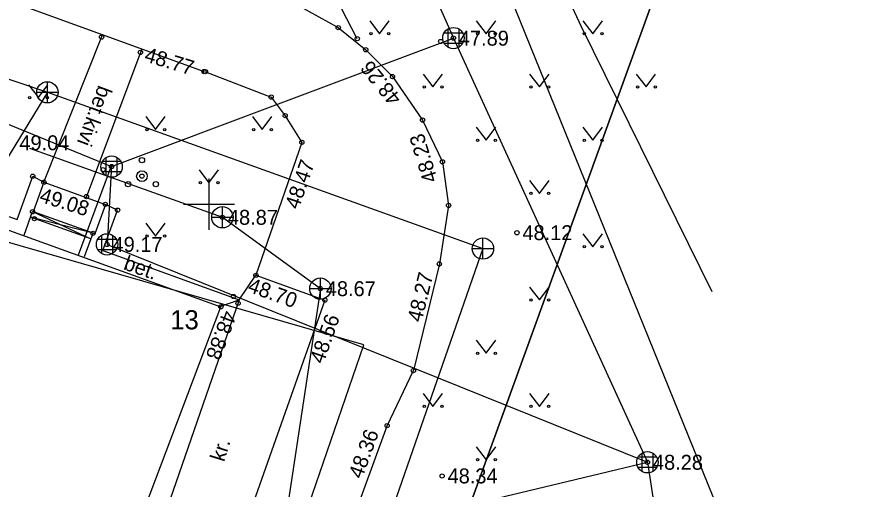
# Model space of a CAD drawing. Extents: x 641385 to 641951, y 6455406 to 6456065.
# Drawn here: x 641790.99 to 641830.49, y 6455536.62 to 6455558.79 of the extents above; entities that cross this region are included whole.
import ezdxf

# ---------------------------------------------------------------- set-up
doc = ezdxf.new("R2010")
doc.units = 0
for name, color, linetype in [('DKAEV', 7, 'Continuous'), ('DTRASS', 7, 'Continuous'), ('HALJASTUS', 7, 'Continuous'), ('HOONE', 7, 'Continuous'), ('HOONEDET', 7, 'Continuous'), ('KKAEV', 7, 'Continuous'), ('KORGUS', 7, 'Continuous'), ('KPKAABEL', 7, 'Continuous'), ('KTRASS', 7, 'Continuous'), ('MOOTPIIR', 7, 'Continuous'), ('PIIR', 7, 'Continuous'), ('PUU', 7, 'Continuous'), ('SITRASS', 7, 'Continuous'), ('SKTRASS', 7, 'Continuous'), ('TEE', 7, 'Continuous'), ('VORK', 7, 'Continuous')]:
    doc.layers.add(name, color=color, linetype=linetype)

msp = doc.modelspace()

# ---------------------------------------------------------------- linework, layer by layer
at = {"layer": 'DKAEV'}
for p, q in [((641811.028, 6455558.044), (641811.894, 6455558.044)), ((641811.211, 6455557.361), (641811.211, 6455558.227)), ((641811.711, 6455558.227), (641811.711, 6455557.361)), ((641811.894, 6455557.544), (641811.028, 6455557.544)), ((641795.186, 6455551.329), (641795.186, 6455552.195)), ((641795.686, 6455552.195), (641795.686, 6455551.329)), ((641795.003, 6455552.012), (641795.869, 6455552.012)), ((641795.869, 6455551.512), (641795.003, 6455551.512)), ((641794.97, 6455547.676), (641794.97, 6455548.542)), ((641795.47, 6455548.542), (641795.47, 6455547.676)), ((641794.787, 6455548.359), (641795.653, 6455548.359)), ((641795.653, 6455547.859), (641794.787, 6455547.859)), ((641820.31, 6455537.448), (641820.31, 6455538.314)), ((641820.81, 6455538.314), (641820.81, 6455537.448)), ((641820.127, 6455538.131), (641820.993, 6455538.131)), ((641820.993, 6455537.631), (641820.127, 6455537.631))]:
    msp.add_line(p, q, dxfattribs=at)
for centre in [(641811.461, 6455557.794), (641795.436, 6455551.762), (641795.22, 6455548.109), (641820.56, 6455537.881)]:
    msp.add_circle(centre, 0.5, dxfattribs=at)
at = {"layer": 'DTRASS'}
for p, q in [((641795.437, 6455551.829), (641793.873, 6455547.597)), ((641795.437, 6455551.829), (641795.22, 6455548.109)), ((641795.22, 6455548.109), (641820.56, 6455537.881))]:
    msp.add_line(p, q, dxfattribs=at)
for points in [[(641719.093, 6455599.601), (641709.745, 6455592.286), (641724.949, 6455587.841), (641731.024, 6455581.938), (641752.655, 6455573.585), (641751.925, 6455567.274), (641759.184, 6455564.955), (641777.074, 6455559.276), (641795.436, 6455551.762), (641811.461, 6455557.794), (641820.56, 6455537.881)], [(641791.606, 6455534.44), (641797.131, 6455532.26), (641820.56, 6455537.881), (641822.643, 6455524.226)]]:
    msp.add_lwpolyline(points, dxfattribs=at)
at = {"layer": 'HALJASTUS'}
for p, q in [((641807.537, 6455558.607), (641808, 6455558)), ((641808, 6455558), (641808.446, 6455558.607)), ((641812.537, 6455558.607), (641813, 6455558)), ((641813, 6455558), (641813.446, 6455558.607)), ((641817.537, 6455558.607), (641818, 6455558)), ((641818, 6455558), (641818.446, 6455558.607)), ((641810.037, 6455556.107), (641810.5, 6455555.5)), ((641810.5, 6455555.5), (641810.946, 6455556.107)), ((641815.037, 6455556.107), (641815.5, 6455555.5)), ((641815.5, 6455555.5), (641815.946, 6455556.107)), ((641820.037, 6455556.107), (641820.5, 6455555.5)), ((641820.5, 6455555.5), (641820.946, 6455556.107)), ((641791.537, 6455555.607), (641792, 6455555)), ((641792, 6455555), (641792.446, 6455555.607)), ((641797.037, 6455554.107), (641797.5, 6455553.5)), ((641797.5, 6455553.5), (641797.946, 6455554.107)), ((641802.037, 6455554.107), (641802.5, 6455553.5)), ((641802.5, 6455553.5), (641802.946, 6455554.107)), ((641812.537, 6455553.607), (641813, 6455553)), ((641813, 6455553), (641813.446, 6455553.607)), ((641817.537, 6455553.607), (641818, 6455553)), ((641818, 6455553), (641818.446, 6455553.607)), ((641799.537, 6455551.607), (641800, 6455551)), ((641800, 6455551), (641800.446, 6455551.607)), ((641815.037, 6455551.107), (641815.5, 6455550.5)), ((641815.5, 6455550.5), (641815.946, 6455551.107)), ((641797.037, 6455549.107), (641797.5, 6455548.5)), ((641797.5, 6455548.5), (641797.946, 6455549.107)), ((641817.537, 6455548.607), (641818, 6455548)), ((641818, 6455548), (641818.446, 6455548.607)), ((641815.037, 6455546.107), (641815.5, 6455545.5)), ((641815.5, 6455545.5), (641815.946, 6455546.107)), ((641812.537, 6455543.607), (641813, 6455543)), ((641813, 6455543), (641813.446, 6455543.607)), ((641810.037, 6455541.107), (641810.5, 6455540.5)), ((641810.5, 6455540.5), (641810.946, 6455541.107)), ((641815.037, 6455541.107), (641815.5, 6455540.5)), ((641815.5, 6455540.5), (641815.946, 6455541.107)), ((641812.537, 6455538.607), (641813, 6455538)), ((641813, 6455538), (641813.446, 6455538.607))]:
    msp.add_line(p, q, dxfattribs=at)
for centre in [(641807.599, 6455558), (641808.428, 6455558), (641812.599, 6455558), (641813.428, 6455558), (641817.599, 6455558), (641818.428, 6455558), (641810.099, 6455555.5), (641810.928, 6455555.5), (641815.099, 6455555.5), (641815.928, 6455555.5), (641820.099, 6455555.5), (641820.928, 6455555.5), (641791.599, 6455555), (641792.428, 6455555), (641797.099, 6455553.5), (641797.928, 6455553.5), (641802.099, 6455553.5), (641802.928, 6455553.5), (641812.599, 6455553), (641813.428, 6455553), (641817.599, 6455553), (641818.428, 6455553), (641799.599, 6455551), (641800.428, 6455551), (641815.099, 6455550.5), (641815.928, 6455550.5), (641797.099, 6455548.5), (641797.928, 6455548.5), (641817.599, 6455548), (641818.428, 6455548), (641815.099, 6455545.5), (641815.928, 6455545.5), (641812.599, 6455543), (641813.428, 6455543), (641810.099, 6455540.5), (641810.928, 6455540.5), (641815.099, 6455540.5), (641815.928, 6455540.5), (641812.599, 6455538), (641813.428, 6455538)]:
    msp.add_circle(centre, 0.055, dxfattribs=at)
at = {"layer": 'HOONE'}
for p, q in [((641748.846, 6455563.867), (641800.563, 6455545.179)), ((641791.333, 6455548.546), (641791.732, 6455549.65)), ((641794.467, 6455548.365), (641791.636, 6455549.385)), ((641794.563, 6455548.63), (641791.732, 6455549.65)), ((641794.167, 6455547.534), (641794.563, 6455548.63)), ((641796.373, 6455534.11), (641800.563, 6455545.179))]:
    msp.add_line(p, q, dxfattribs=at)
at = {"layer": 'HOONEDET'}
for p, q in [((641776.791, 6455554.407), (641791.001, 6455549.272)), ((641791.001, 6455549.272), (641791.736, 6455551.307)), ((641792.26, 6455551.028), (641791.759, 6455549.641)), ((641792.26, 6455551.028), (641795.142, 6455549.989)), ((641794.563, 6455548.63), (641791.636, 6455549.385)), ((641791.732, 6455549.65), (641794.467, 6455548.365)), ((641795.028, 6455547.817), (641801.421, 6455545.507)), ((641800.463, 6455545.179), (641801.421, 6455545.507))]:
    msp.add_line(p, q, dxfattribs=at)
for points in [[(641795.142, 6455549.989), (641794.641, 6455548.602), (641794.563, 6455548.63)], [(641795.028, 6455547.817), (641795.715, 6455549.717), (641795.142, 6455549.989)]]:
    msp.add_lwpolyline(points, dxfattribs=at)
at = {"layer": 'KKAEV'}
for p, q in [((641792.423, 6455554.749), (641792.423, 6455555.749)), ((641791.923, 6455555.249), (641792.923, 6455555.249)), ((641800.631, 6455548.881), (641800.631, 6455549.881)), ((641800.131, 6455549.381), (641801.131, 6455549.381)), ((641812.848, 6455547.415), (641812.848, 6455548.415)), ((641812.348, 6455547.915), (641813.348, 6455547.915)), ((641805.224, 6455545.535), (641805.224, 6455546.535)), ((641804.724, 6455546.035), (641805.724, 6455546.035))]:
    msp.add_line(p, q, dxfattribs=at)
for centre in [(641792.423, 6455555.249), (641800.631, 6455549.381), (641812.848, 6455547.915), (641805.224, 6455546.035)]:
    msp.add_circle(centre, 0.5, dxfattribs=at)
at = {"layer": 'KORGUS'}
for centre in [(641806.062, 6455558.286), (641794.965, 6455557.84), (641806.955, 6455557.768), (641810.87, 6455557.636), (641811.461, 6455557.794), (641796.785, 6455557.123), (641807.354, 6455557.248), (641799.768, 6455556.224), (641799.838, 6455556.217), (641808.605, 6455555.987), (641802.918, 6455555.025), (641803.575, 6455554.152), (641810.016, 6455553.946), (641804.356, 6455552.9), (641810.947, 6455551.986), (641795.038, 6455551.617), (641795.436, 6455551.762), (641791.736, 6455551.307), (641796.858, 6455551.314), (641792.26, 6455551.028), (641794.252, 6455550.352), (641795.142, 6455549.989), (641791.729, 6455549.642), (641795.715, 6455549.717), (641811.237, 6455549.938), (641791.819, 6455549.319), (641800.631, 6455549.381), (641794.563, 6455548.63), (641814.442, 6455548.656), (641795.22, 6455548.109), (641810.803, 6455547.192), (641802.204, 6455546.658), (641805.224, 6455546.035), (641801.148, 6455545.664), (641801.365, 6455545.344), (641805.434, 6455545.495), (641800.563, 6455545.179), (641809.587, 6455542.184), (641808.355, 6455539.598), (641820.56, 6455537.881), (641810.934, 6455537.236)]:
    msp.add_circle(centre, 0.1, dxfattribs=at)
at = {"layer": 'KPKAABEL'}
msp.add_lwpolyline([(641797.235, 6455605.591), (641803.73, 6455589.672), (641807.086, 6455580.801), (641810.953, 6455572.43), (641812.339, 6455569.316), (641817.449, 6455558.337), (641823.574, 6455545.895)], dxfattribs=at)
at = {"layer": 'KTRASS'}
for points in [[(641773.864, 6455561.535), (641792.423, 6455555.249), (641790.463, 6455552.02)], [(641792.423, 6455555.249), (641812.848, 6455547.915), (641804.727, 6455524.556), (641800.388, 6455511.371), (641818.67, 6455502.556), (641817.817, 6455475.717)], [(641791.585, 6455552.632), (641800.631, 6455549.381), (641805.224, 6455546.035)], [(641805.224, 6455546.035), (641802.161, 6455525.774), (641800.517, 6455515.282)]]:
    msp.add_lwpolyline(points, dxfattribs=at)
at = {"layer": 'MOOTPIIR'}
msp.add_lwpolyline([(641778.911, 6455449.928), (641792.306, 6455445.076), (641801.596, 6455476.118), (641804.381, 6455512.988), (641802.793, 6455530.38), (641807.261, 6455543.399), (641789.288, 6455548.567), (641782.536, 6455527.2), (641785.713, 6455504.341), (641775.982, 6455482.775), (641765.257, 6455454.549), (641778.911, 6455449.928)], dxfattribs=at)
at = {"layer": 'PIIR'}
for points in [[(641781.333, 6455613.913), (641767.09, 6455580.44), (641821.16, 6455560.52), (641803.46, 6455511.64), (641836.124, 6455500.011)], [(641780.667, 6455519.891), (641803.46, 6455511.64), (641821.16, 6455560.52), (641686.12, 6455610.26), (641673.59, 6455576.47)]]:
    msp.add_lwpolyline(points, dxfattribs=at)
at = {"layer": 'PUU'}
for centre, radius in [((641796.858, 6455552.064), 0.125), ((641796.858, 6455551.314), 0.25), ((641796.208, 6455550.939), 0.125), ((641797.508, 6455550.939), 0.125)]:
    msp.add_circle(centre, radius, dxfattribs=at)
at = {"layer": 'SITRASS'}
msp.add_line((641795.287, 6455606.298), (641826.976, 6455527.994), dxfattribs=at)
at = {"layer": 'SKTRASS'}
msp.add_lwpolyline([(641789.356, 6455607.778), (641811.461, 6455557.794)], dxfattribs=at)
at = {"layer": 'TEE'}
for points in [[(641768.401, 6455579.461), (641768.98, 6455572.369), (641778.744, 6455568.949), (641787.734, 6455565.71), (641799.502, 6455561.322), (641803.795, 6455559.541), (641806.062, 6455558.286), (641807.354, 6455557.248), (641808.605, 6455555.987), (641810.016, 6455553.946), (641810.947, 6455551.986), (641811.237, 6455549.938), (641810.803, 6455547.192), (641809.587, 6455542.184)], [(641731.338, 6455569.94), (641732.223, 6455571.818), (641732.861, 6455572.637), (641733.305, 6455573.027), (641735.294, 6455574.331), (641737.62, 6455575.919), (641739.466, 6455576.758), (641740.772, 6455576.917), (641741.836, 6455576.863), (641742.814, 6455576.662), (641751.412, 6455573.622), (641751.41, 6455573.597), (641758.631, 6455571.09), (641769.427, 6455567.168), (641781.763, 6455562.723), (641791.198, 6455559.338), (641799.768, 6455556.224)], [(641806.955, 6455557.768), (641804.759, 6455562.011), (641802.7, 6455566.536), (641801.525, 6455570.22), (641800.309, 6455574.587)], [(641791.736, 6455551.307), (641792.26, 6455551.028), (641795.01, 6455557.953)], [(641796.846, 6455557.286), (641794.238, 6455550.315)], [(641799.838, 6455556.217), (641802.918, 6455555.025), (641803.575, 6455554.152), (641804.356, 6455552.9), (641802.204, 6455546.658), (641805.434, 6455545.495), (641800.985, 6455532.857), (641795.235, 6455516.624), (641793.103, 6455508.318), (641792.357, 6455505.582), (641789.229, 6455499.444), (641782.555, 6455501.023)], [(641801.421, 6455545.507), (641802.204, 6455546.658)], [(641801.421, 6455545.507), (641797.457, 6455534.065), (641799.984, 6455530.03)], [(641803.917, 6455527.405), (641808.355, 6455539.598), (641809.587, 6455542.184)]]:
    msp.add_lwpolyline(points, dxfattribs=at)
at = {"layer": 'VORK'}
for p, q in [((641800, 6455551.2), (641800, 6455548.8)), ((641798.8, 6455550), (641801.2, 6455550))]:
    msp.add_line(p, q, dxfattribs=at)

# ---------------------------------------------------------------- texts
at = {"layer": 'HOONE'}
msp.add_text('13', height=0.9, dxfattribs=at).set_placement((641798.184, 6455544.12))
at = {"layer": 'KORGUS'}
for s, p in [(' 47.89', (641811.46, 6455557.44)), (' 49.04', (641790.85, 6455552.53)), (' 48.87', (641800.63, 6455549.03)), (' 48.12', (641814.44, 6455548.31)), (' 49.17', (641795.22, 6455547.76)), (' 48.67', (641805.22, 6455545.68)), (' 48.28', (641820.56, 6455537.53)), (' 48.34', (641810.93, 6455536.89))]:
    msp.add_text(s, height=0.7, dxfattribs=at).set_placement(p)
for s, rotation, p in [(' 48.77', 343.2412, (641796.68, 6455556.79)), (' 48.26', 128.875, (641809.23, 6455554.78)), (' 48.23', 106.9429, (641810.81, 6455550.88)), (' 48.47', 70.9778, (641804.12, 6455549.47)), (' 49.08', 342.6128, (641791.76, 6455550.2)), (' 48.27', 76.3521, (641809.91, 6455544.17)), (' 48.70', 340.198, (641801.53, 6455545.99)), (' 48.88', 249.2666, (641800.76, 6455545.3)), (' 48.56', 70.6062, (641805.28, 6455542.22)), (' 48.36', 69.9995, (641807.09, 6455536.82))]:
    msp.add_text(s, height=0.7, rotation=rotation, dxfattribs=at).set_placement(p)
at = {"layer": 'TEE'}
for s, rotation, p in [('bet.kivi', 249.4845, (641794.82, 6455555.62)), ('bet.', 340.7693, (641795.95, 6455546.95)), ('kr.', 72.7375, (641800.71, 6455537.87))]:
    msp.add_text(s, height=0.7, rotation=rotation, dxfattribs=at).set_placement(p)

doc.saveas('drawing.dxf')
